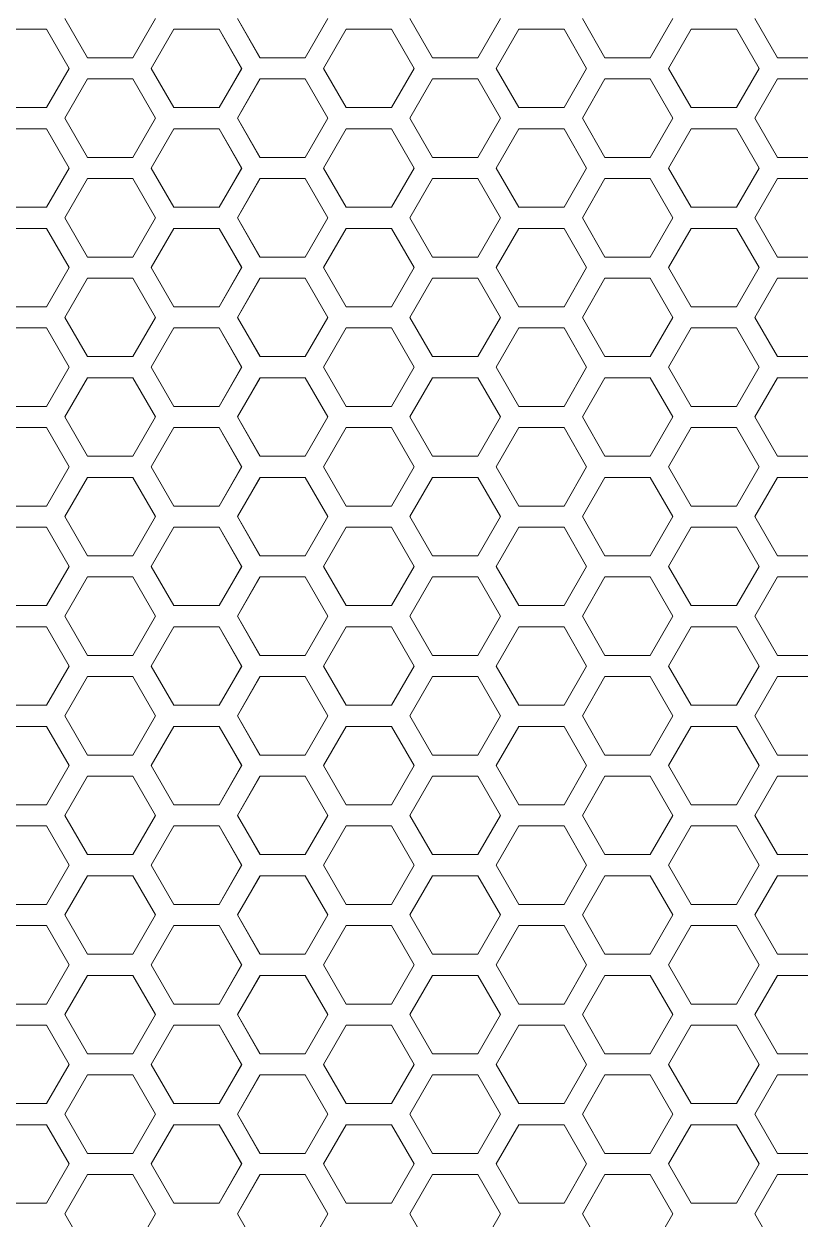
# Model space of a CAD drawing. Header units: millimetres. Extents: x 0 to 140, y -17 to 195.
# Drawn here: x 126.15 to 130.82, y 180.69 to 187.87 of the extents above; entities that cross this region are included whole.
import ezdxf

# ---------------------------------------------------------------- set-up
doc = ezdxf.new("R2010")
doc.units = ezdxf.units.MM
doc.layers.add('4203-42785_1_0', color=7, linetype='Continuous')

# ---------------------------------------------------------------- blocks, each defined once
blk = doc.blocks.new('a')
at = {"layer": '4203-42785_1_0', "color": 0, "linetype": 'ByBlock', "lineweight": 9}
for p, q in [((1510.0725, 491.3807), (1510.1793, 491.1958)), ((1510.3927, 491.1958), (1510.4994, 491.3807)), ((1510.8858, 491.3807), (1510.9926, 491.1958)), ((1511.206, 491.1958), (1511.3127, 491.3807)), ((1511.6991, 491.3807), (1511.8058, 491.1958)), ((1512.0192, 491.1958), (1512.1259, 491.3807)), ((1512.5124, 491.3807), (1512.6191, 491.1958)), ((1512.8325, 491.1958), (1512.9393, 491.3807)), ((1513.3256, 491.3807), (1513.4323, 491.1958)), ((1514.9521, 491.3807), (1515.0588, 491.1958)), ((1515.2723, 491.1958), (1515.379, 491.3807)), ((1515.7654, 491.3807), (1515.8721, 491.1958)), ((1516.0855, 491.1958), (1516.1923, 491.3807)), ((1509.9861, 491.3307), (1509.7726, 491.3307)), ((1510.0928, 491.1459), (1509.9861, 491.3307)), ((1510.5859, 491.3307), (1510.4792, 491.1459)), ((1510.7994, 491.3307), (1510.5859, 491.3307)), ((1510.9061, 491.1459), (1510.7994, 491.3307)), ((1511.3992, 491.3307), (1511.2925, 491.1459)), ((1511.6126, 491.3307), (1511.3992, 491.3307)), ((1511.7193, 491.1459), (1511.6126, 491.3307)), ((1512.2124, 491.3307), (1512.1057, 491.1459)), ((1512.4259, 491.3307), (1512.2124, 491.3307)), ((1512.5326, 491.1459), (1512.4259, 491.3307)), ((1513.0257, 491.3307), (1512.919, 491.1459)), ((1513.2391, 491.3307), (1513.0257, 491.3307)), ((1513.3458, 491.1459), (1513.2391, 491.3307)), ((1514.8656, 491.3307), (1514.6522, 491.3307)), ((1514.9724, 491.1459), (1514.8656, 491.3307)), ((1515.4655, 491.3307), (1515.3587, 491.1459)), ((1515.6789, 491.3307), (1515.4655, 491.3307)), ((1515.7856, 491.1459), (1515.6789, 491.3307)), ((1516.2788, 491.3307), (1516.1721, 491.1459)), ((1516.4922, 491.3307), (1516.2788, 491.3307)), ((1516.5989, 491.1459), (1516.4922, 491.3307)), ((1510.1793, 491.1958), (1510.3927, 491.1958)), ((1510.9926, 491.1958), (1511.206, 491.1958)), ((1511.8058, 491.1958), (1512.0192, 491.1958)), ((1512.6191, 491.1958), (1512.8325, 491.1958)), ((1513.4323, 491.1958), (1513.6457, 491.1958)), ((1515.0588, 491.1958), (1515.2723, 491.1958)), ((1515.8721, 491.1958), (1516.0855, 491.1958)), ((1509.9861, 490.961), (1510.0928, 491.1459)), ((1510.4792, 491.1459), (1510.5859, 490.961)), ((1510.7994, 490.961), (1510.9061, 491.1459)), ((1511.2925, 491.1459), (1511.3992, 490.961)), ((1511.6126, 490.961), (1511.7193, 491.1459)), ((1512.1057, 491.1459), (1512.2124, 490.961)), ((1512.4259, 490.961), (1512.5326, 491.1459)), ((1512.919, 491.1459), (1513.0257, 490.961)), ((1513.2391, 490.961), (1513.3458, 491.1459)), ((1514.8656, 490.961), (1514.9724, 491.1459)), ((1515.3587, 491.1459), (1515.4655, 490.961)), ((1515.6789, 490.961), (1515.7856, 491.1459)), ((1516.1721, 491.1459), (1516.2788, 490.961)), ((1516.4922, 490.961), (1516.5989, 491.1459)), ((1510.1793, 491.096), (1510.0725, 490.9111)), ((1510.3927, 491.096), (1510.1793, 491.096)), ((1510.4994, 490.9111), (1510.3927, 491.096)), ((1510.9926, 491.096), (1510.8858, 490.9111)), ((1511.206, 491.096), (1510.9926, 491.096)), ((1511.3127, 490.9111), (1511.206, 491.096)), ((1511.8058, 491.096), (1511.6991, 490.9111)), ((1512.0192, 491.096), (1511.8058, 491.096)), ((1512.1259, 490.9111), (1512.0192, 491.096)), ((1512.6191, 491.096), (1512.5124, 490.9111)), ((1512.8325, 491.096), (1512.6191, 491.096)), ((1512.9393, 490.9111), (1512.8325, 491.096)), ((1513.4323, 491.096), (1513.3256, 490.9111)), ((1513.6457, 491.096), (1513.4323, 491.096)), ((1515.0588, 491.096), (1514.9521, 490.9111)), ((1515.2723, 491.096), (1515.0588, 491.096)), ((1515.379, 490.9111), (1515.2723, 491.096)), ((1515.8721, 491.096), (1515.7654, 490.9111)), ((1516.0855, 491.096), (1515.8721, 491.096)), ((1516.1923, 490.9111), (1516.0855, 491.096)), ((1509.7726, 490.961), (1509.9861, 490.961)), ((1510.5859, 490.961), (1510.7994, 490.961)), ((1511.3992, 490.961), (1511.6126, 490.961)), ((1512.2124, 490.961), (1512.4259, 490.961)), ((1513.0257, 490.961), (1513.2391, 490.961)), ((1514.6522, 490.961), (1514.8656, 490.961)), ((1515.4655, 490.961), (1515.6789, 490.961)), ((1516.2788, 490.961), (1516.4922, 490.961)), ((1510.0725, 490.9111), (1510.1793, 490.7262)), ((1510.3927, 490.7262), (1510.4994, 490.9111)), ((1510.8858, 490.9111), (1510.9926, 490.7262)), ((1511.206, 490.7262), (1511.3127, 490.9111)), ((1511.6991, 490.9111), (1511.8058, 490.7262)), ((1512.0192, 490.7262), (1512.1259, 490.9111)), ((1512.5124, 490.9111), (1512.6191, 490.7262)), ((1512.8325, 490.7262), (1512.9393, 490.9111)), ((1513.3256, 490.9111), (1513.4323, 490.7262)), ((1514.9521, 490.9111), (1515.0588, 490.7262)), ((1515.2723, 490.7262), (1515.379, 490.9111)), ((1515.7654, 490.9111), (1515.8721, 490.7262)), ((1516.0855, 490.7262), (1516.1923, 490.9111)), ((1509.9861, 490.8612), (1509.7726, 490.8612)), ((1510.0928, 490.6763), (1509.9861, 490.8612)), ((1510.5859, 490.8612), (1510.4792, 490.6763)), ((1510.7994, 490.8612), (1510.5859, 490.8612)), ((1510.9061, 490.6763), (1510.7994, 490.8612)), ((1511.3992, 490.8612), (1511.2925, 490.6763)), ((1511.6126, 490.8612), (1511.3992, 490.8612)), ((1511.7193, 490.6763), (1511.6126, 490.8612)), ((1512.2124, 490.8612), (1512.1057, 490.6763)), ((1512.4259, 490.8612), (1512.2124, 490.8612)), ((1512.5326, 490.6763), (1512.4259, 490.8612)), ((1513.0257, 490.8612), (1512.919, 490.6763)), ((1513.2391, 490.8612), (1513.0257, 490.8612)), ((1513.3458, 490.6763), (1513.2391, 490.8612)), ((1514.8656, 490.8612), (1514.6522, 490.8612)), ((1514.9724, 490.6763), (1514.8656, 490.8612)), ((1515.4655, 490.8612), (1515.3587, 490.6763)), ((1515.6789, 490.8612), (1515.4655, 490.8612)), ((1515.7856, 490.6763), (1515.6789, 490.8612)), ((1516.2788, 490.8612), (1516.1721, 490.6763)), ((1516.4922, 490.8612), (1516.2788, 490.8612)), ((1516.5989, 490.6763), (1516.4922, 490.8612)), ((1510.1793, 490.7262), (1510.3927, 490.7262)), ((1510.9926, 490.7262), (1511.206, 490.7262)), ((1511.8058, 490.7262), (1512.0192, 490.7262)), ((1512.6191, 490.7262), (1512.8325, 490.7262)), ((1513.4323, 490.7262), (1513.6457, 490.7262)), ((1515.0588, 490.7262), (1515.2723, 490.7262)), ((1515.8721, 490.7262), (1516.0855, 490.7262)), ((1509.9861, 490.4915), (1510.0928, 490.6763)), ((1510.4792, 490.6763), (1510.5859, 490.4915)), ((1510.7994, 490.4915), (1510.9061, 490.6763)), ((1511.2925, 490.6763), (1511.3992, 490.4915)), ((1511.6126, 490.4915), (1511.7193, 490.6763)), ((1512.1057, 490.6763), (1512.2124, 490.4915)), ((1512.4259, 490.4915), (1512.5326, 490.6763)), ((1512.919, 490.6763), (1513.0257, 490.4915)), ((1513.2391, 490.4915), (1513.3458, 490.6763)), ((1514.8656, 490.4915), (1514.9724, 490.6763)), ((1515.3587, 490.6763), (1515.4655, 490.4915)), ((1515.6789, 490.4915), (1515.7856, 490.6763)), ((1516.1721, 490.6763), (1516.2788, 490.4915)), ((1516.4922, 490.4915), (1516.5989, 490.6763)), ((1510.1793, 490.6264), (1510.0725, 490.4416)), ((1510.3927, 490.6264), (1510.1793, 490.6264)), ((1510.4994, 490.4416), (1510.3927, 490.6264)), ((1510.9926, 490.6264), (1510.8858, 490.4416)), ((1511.206, 490.6264), (1510.9926, 490.6264)), ((1511.3127, 490.4416), (1511.206, 490.6264)), ((1511.8058, 490.6264), (1511.6991, 490.4416)), ((1512.0192, 490.6264), (1511.8058, 490.6264)), ((1512.1259, 490.4416), (1512.0192, 490.6264)), ((1512.6191, 490.6264), (1512.5124, 490.4416)), ((1512.8325, 490.6264), (1512.6191, 490.6264)), ((1512.9393, 490.4416), (1512.8325, 490.6264)), ((1513.4323, 490.6264), (1513.3256, 490.4416)), ((1513.6457, 490.6264), (1513.4323, 490.6264)), ((1515.0588, 490.6264), (1514.9521, 490.4416)), ((1515.2723, 490.6264), (1515.0588, 490.6264)), ((1515.379, 490.4416), (1515.2723, 490.6264)), ((1515.8721, 490.6264), (1515.7654, 490.4416)), ((1516.0855, 490.6264), (1515.8721, 490.6264)), ((1516.1923, 490.4416), (1516.0855, 490.6264)), ((1509.7726, 490.4915), (1509.9861, 490.4915)), ((1510.5859, 490.4915), (1510.7994, 490.4915)), ((1511.3992, 490.4915), (1511.6126, 490.4915)), ((1512.2124, 490.4915), (1512.4259, 490.4915)), ((1513.0257, 490.4915), (1513.2391, 490.4915)), ((1514.6522, 490.4915), (1514.8656, 490.4915)), ((1515.4655, 490.4915), (1515.6789, 490.4915)), ((1516.2788, 490.4915), (1516.4922, 490.4915)), ((1510.0725, 490.4416), (1510.1793, 490.2567)), ((1510.3927, 490.2567), (1510.4994, 490.4416)), ((1510.8858, 490.4416), (1510.9926, 490.2567)), ((1511.206, 490.2567), (1511.3127, 490.4416)), ((1511.6991, 490.4416), (1511.8058, 490.2567)), ((1512.0192, 490.2567), (1512.1259, 490.4416)), ((1512.5124, 490.4416), (1512.6191, 490.2567)), ((1512.8325, 490.2567), (1512.9393, 490.4416)), ((1513.3256, 490.4416), (1513.4323, 490.2567)), ((1514.9521, 490.4416), (1515.0588, 490.2567)), ((1515.2723, 490.2567), (1515.379, 490.4416)), ((1515.7654, 490.4416), (1515.8721, 490.2567)), ((1516.0855, 490.2567), (1516.1923, 490.4416)), ((1509.9861, 490.3917), (1509.7726, 490.3917)), ((1510.0928, 490.2068), (1509.9861, 490.3917)), ((1510.5859, 490.3917), (1510.4792, 490.2068)), ((1510.7994, 490.3917), (1510.5859, 490.3917)), ((1510.9061, 490.2068), (1510.7994, 490.3917)), ((1511.3992, 490.3917), (1511.2925, 490.2068)), ((1511.6126, 490.3917), (1511.3992, 490.3917)), ((1511.7193, 490.2068), (1511.6126, 490.3917)), ((1512.2124, 490.3917), (1512.1057, 490.2068)), ((1512.4259, 490.3917), (1512.2124, 490.3917)), ((1512.5326, 490.2068), (1512.4259, 490.3917)), ((1513.0257, 490.3917), (1512.919, 490.2068)), ((1513.2391, 490.3917), (1513.0257, 490.3917)), ((1513.3458, 490.2068), (1513.2391, 490.3917)), ((1514.8656, 490.3917), (1514.6522, 490.3917)), ((1514.9724, 490.2068), (1514.8656, 490.3917)), ((1515.4655, 490.3917), (1515.3587, 490.2068)), ((1515.6789, 490.3917), (1515.4655, 490.3917)), ((1515.7856, 490.2068), (1515.6789, 490.3917)), ((1516.2788, 490.3917), (1516.1721, 490.2068)), ((1516.4922, 490.3917), (1516.2788, 490.3917)), ((1516.5989, 490.2068), (1516.4922, 490.3917)), ((1509.9861, 490.0219), (1510.0928, 490.2068)), ((1510.1793, 490.2567), (1510.3927, 490.2567)), ((1510.4792, 490.2068), (1510.5859, 490.0219)), ((1510.7994, 490.0219), (1510.9061, 490.2068)), ((1510.9926, 490.2567), (1511.206, 490.2567)), ((1511.2925, 490.2068), (1511.3992, 490.0219)), ((1511.6126, 490.0219), (1511.7193, 490.2068)), ((1511.8058, 490.2567), (1512.0192, 490.2567)), ((1512.1057, 490.2068), (1512.2124, 490.0219)), ((1512.4259, 490.0219), (1512.5326, 490.2068)), ((1512.6191, 490.2567), (1512.8325, 490.2567)), ((1512.919, 490.2068), (1513.0257, 490.0219)), ((1513.2391, 490.0219), (1513.3458, 490.2068)), ((1513.4323, 490.2567), (1513.6457, 490.2567)), ((1514.8656, 490.0219), (1514.9724, 490.2068)), ((1515.0588, 490.2567), (1515.2723, 490.2567)), ((1515.3587, 490.2068), (1515.4655, 490.0219)), ((1515.6789, 490.0219), (1515.7856, 490.2068)), ((1515.8721, 490.2567), (1516.0855, 490.2567)), ((1516.1721, 490.2068), (1516.2788, 490.0219)), ((1516.4922, 490.0219), (1516.5989, 490.2068)), ((1510.1793, 490.1569), (1510.0725, 489.972)), ((1510.3927, 490.1569), (1510.1793, 490.1569)), ((1510.4994, 489.972), (1510.3927, 490.1569)), ((1510.9926, 490.1569), (1510.8858, 489.972)), ((1511.206, 490.1569), (1510.9926, 490.1569)), ((1511.3127, 489.972), (1511.206, 490.1569)), ((1511.8058, 490.1569), (1511.6991, 489.972)), ((1512.0192, 490.1569), (1511.8058, 490.1569)), ((1512.1259, 489.972), (1512.0192, 490.1569)), ((1512.6191, 490.1569), (1512.5124, 489.972)), ((1512.8325, 490.1569), (1512.6191, 490.1569)), ((1512.9393, 489.972), (1512.8325, 490.1569)), ((1513.4323, 490.1569), (1513.3256, 489.972)), ((1513.6457, 490.1569), (1513.4323, 490.1569)), ((1515.0588, 490.1569), (1514.9521, 489.972)), ((1515.2723, 490.1569), (1515.0588, 490.1569)), ((1515.379, 489.972), (1515.2723, 490.1569)), ((1515.8721, 490.1569), (1515.7654, 489.972)), ((1516.0855, 490.1569), (1515.8721, 490.1569)), ((1516.1923, 489.972), (1516.0855, 490.1569)), ((1509.7726, 490.0219), (1509.9861, 490.0219)), ((1510.5859, 490.0219), (1510.7994, 490.0219)), ((1511.3992, 490.0219), (1511.6126, 490.0219)), ((1512.2124, 490.0219), (1512.4259, 490.0219)), ((1513.0257, 490.0219), (1513.2391, 490.0219)), ((1514.6522, 490.0219), (1514.8656, 490.0219)), ((1515.4655, 490.0219), (1515.6789, 490.0219)), ((1516.2788, 490.0219), (1516.4922, 490.0219)), ((1510.0725, 489.972), (1510.1793, 489.7872)), ((1510.3927, 489.7872), (1510.4994, 489.972)), ((1510.8858, 489.972), (1510.9926, 489.7872)), ((1511.206, 489.7872), (1511.3127, 489.972)), ((1511.6991, 489.972), (1511.8058, 489.7872)), ((1512.0192, 489.7872), (1512.1259, 489.972)), ((1512.5124, 489.972), (1512.6191, 489.7872)), ((1512.8325, 489.7872), (1512.9393, 489.972)), ((1513.3256, 489.972), (1513.4323, 489.7872)), ((1514.9521, 489.972), (1515.0588, 489.7872)), ((1515.2723, 489.7872), (1515.379, 489.972)), ((1515.7654, 489.972), (1515.8721, 489.7872)), ((1516.0855, 489.7872), (1516.1923, 489.972)), ((1509.9861, 489.9221), (1509.7726, 489.9221)), ((1510.0928, 489.7373), (1509.9861, 489.9221)), ((1510.5859, 489.9221), (1510.4792, 489.7373)), ((1510.7994, 489.9221), (1510.5859, 489.9221)), ((1510.9061, 489.7373), (1510.7994, 489.9221)), ((1511.3992, 489.9221), (1511.2925, 489.7373)), ((1511.6126, 489.9221), (1511.3992, 489.9221)), ((1511.7193, 489.7373), (1511.6126, 489.9221)), ((1512.2124, 489.9221), (1512.1057, 489.7373)), ((1512.4259, 489.9221), (1512.2124, 489.9221)), ((1512.5326, 489.7373), (1512.4259, 489.9221)), ((1513.0257, 489.9221), (1512.919, 489.7373)), ((1513.2391, 489.9221), (1513.0257, 489.9221)), ((1513.3458, 489.7373), (1513.2391, 489.9221)), ((1514.8656, 489.9221), (1514.6522, 489.9221)), ((1514.9724, 489.7373), (1514.8656, 489.9221)), ((1515.4655, 489.9221), (1515.3587, 489.7373)), ((1515.6789, 489.9221), (1515.4655, 489.9221)), ((1515.7856, 489.7373), (1515.6789, 489.9221)), ((1516.2788, 489.9221), (1516.1721, 489.7373)), ((1516.4922, 489.9221), (1516.2788, 489.9221)), ((1516.5989, 489.7373), (1516.4922, 489.9221)), ((1510.1793, 489.7872), (1510.3927, 489.7872)), ((1510.9926, 489.7872), (1511.206, 489.7872)), ((1511.8058, 489.7872), (1512.0192, 489.7872)), ((1512.6191, 489.7872), (1512.8325, 489.7872)), ((1513.4323, 489.7872), (1513.6457, 489.7872)), ((1515.0588, 489.7872), (1515.2723, 489.7872)), ((1515.8721, 489.7872), (1516.0855, 489.7872)), ((1509.9861, 489.5524), (1510.0928, 489.7373)), ((1510.4792, 489.7373), (1510.5859, 489.5524)), ((1510.7994, 489.5524), (1510.9061, 489.7373)), ((1511.2925, 489.7373), (1511.3992, 489.5524)), ((1511.6126, 489.5524), (1511.7193, 489.7373)), ((1512.1057, 489.7373), (1512.2124, 489.5524)), ((1512.4259, 489.5524), (1512.5326, 489.7373)), ((1512.919, 489.7373), (1513.0257, 489.5524)), ((1513.2391, 489.5524), (1513.3458, 489.7373)), ((1514.8656, 489.5524), (1514.9724, 489.7373)), ((1515.3587, 489.7373), (1515.4655, 489.5524)), ((1515.6789, 489.5524), (1515.7856, 489.7373)), ((1516.1721, 489.7373), (1516.2788, 489.5524)), ((1516.4922, 489.5524), (1516.5989, 489.7373)), ((1510.1793, 489.6873), (1510.0725, 489.5025)), ((1510.3927, 489.6873), (1510.1793, 489.6873)), ((1510.4994, 489.5025), (1510.3927, 489.6873)), ((1510.9926, 489.6873), (1510.8858, 489.5025)), ((1511.206, 489.6873), (1510.9926, 489.6873)), ((1511.3127, 489.5025), (1511.206, 489.6873)), ((1511.8058, 489.6873), (1511.6991, 489.5025)), ((1512.0192, 489.6873), (1511.8058, 489.6873)), ((1512.1259, 489.5025), (1512.0192, 489.6873)), ((1512.6191, 489.6873), (1512.5124, 489.5025)), ((1512.8325, 489.6873), (1512.6191, 489.6873)), ((1512.9393, 489.5025), (1512.8325, 489.6873)), ((1513.4323, 489.6873), (1513.3256, 489.5025)), ((1513.6457, 489.6873), (1513.4323, 489.6873)), ((1515.0588, 489.6873), (1514.9521, 489.5025)), ((1515.2723, 489.6873), (1515.0588, 489.6873)), ((1515.379, 489.5025), (1515.2723, 489.6873)), ((1515.8721, 489.6873), (1515.7654, 489.5025)), ((1516.0855, 489.6873), (1515.8721, 489.6873)), ((1516.1923, 489.5025), (1516.0855, 489.6873)), ((1509.7726, 489.5524), (1509.9861, 489.5524)), ((1510.5859, 489.5524), (1510.7994, 489.5524)), ((1511.3992, 489.5524), (1511.6126, 489.5524)), ((1512.2124, 489.5524), (1512.4259, 489.5524)), ((1513.0257, 489.5524), (1513.2391, 489.5524)), ((1514.6522, 489.5524), (1514.8656, 489.5524)), ((1515.4655, 489.5524), (1515.6789, 489.5524)), ((1516.2788, 489.5524), (1516.4922, 489.5524)), ((1510.0725, 489.5025), (1510.1793, 489.3176)), ((1510.3927, 489.3176), (1510.4994, 489.5025)), ((1510.8858, 489.5025), (1510.9926, 489.3176)), ((1511.206, 489.3176), (1511.3127, 489.5025)), ((1511.6991, 489.5025), (1511.8058, 489.3176)), ((1512.0192, 489.3176), (1512.1259, 489.5025)), ((1512.5124, 489.5025), (1512.6191, 489.3176)), ((1512.8325, 489.3176), (1512.9393, 489.5025)), ((1513.3256, 489.5025), (1513.4323, 489.3176)), ((1514.9521, 489.5025), (1515.0588, 489.3176)), ((1515.2723, 489.3176), (1515.379, 489.5025)), ((1515.7654, 489.5025), (1515.8721, 489.3176)), ((1516.0855, 489.3176), (1516.1923, 489.5025)), ((1509.9861, 489.4526), (1509.7726, 489.4526)), ((1510.0928, 489.2677), (1509.9861, 489.4526)), ((1510.5859, 489.4526), (1510.4792, 489.2677)), ((1510.7994, 489.4526), (1510.5859, 489.4526)), ((1510.9061, 489.2677), (1510.7994, 489.4526)), ((1511.3992, 489.4526), (1511.2925, 489.2677)), ((1511.6126, 489.4526), (1511.3992, 489.4526)), ((1511.7193, 489.2677), (1511.6126, 489.4526)), ((1512.2124, 489.4526), (1512.1057, 489.2677)), ((1512.4259, 489.4526), (1512.2124, 489.4526)), ((1512.5326, 489.2677), (1512.4259, 489.4526)), ((1513.0257, 489.4526), (1512.919, 489.2677)), ((1513.2391, 489.4526), (1513.0257, 489.4526)), ((1513.3458, 489.2677), (1513.2391, 489.4526)), ((1514.8656, 489.4526), (1514.6522, 489.4526)), ((1514.9724, 489.2677), (1514.8656, 489.4526)), ((1515.4655, 489.4526), (1515.3587, 489.2677)), ((1515.6789, 489.4526), (1515.4655, 489.4526)), ((1515.7856, 489.2677), (1515.6789, 489.4526)), ((1516.2788, 489.4526), (1516.1721, 489.2677)), ((1516.4922, 489.4526), (1516.2788, 489.4526)), ((1516.5989, 489.2677), (1516.4922, 489.4526)), ((1510.1793, 489.3176), (1510.3927, 489.3176)), ((1510.9926, 489.3176), (1511.206, 489.3176)), ((1511.8058, 489.3176), (1512.0192, 489.3176)), ((1512.6191, 489.3176), (1512.8325, 489.3176)), ((1513.4323, 489.3176), (1513.6457, 489.3176)), ((1515.0588, 489.3176), (1515.2723, 489.3176)), ((1515.8721, 489.3176), (1516.0855, 489.3176)), ((1509.9861, 489.0828), (1510.0928, 489.2677)), ((1510.4792, 489.2677), (1510.5859, 489.0828)), ((1510.7994, 489.0828), (1510.9061, 489.2677)), ((1511.2925, 489.2677), (1511.3992, 489.0828)), ((1511.6126, 489.0828), (1511.7193, 489.2677)), ((1512.1057, 489.2677), (1512.2124, 489.0828)), ((1512.4259, 489.0828), (1512.5326, 489.2677)), ((1512.919, 489.2677), (1513.0257, 489.0828)), ((1513.2391, 489.0828), (1513.3458, 489.2677)), ((1514.8656, 489.0828), (1514.9724, 489.2677)), ((1515.3587, 489.2677), (1515.4655, 489.0828)), ((1515.6789, 489.0828), (1515.7856, 489.2677)), ((1516.1721, 489.2677), (1516.2788, 489.0828)), ((1516.4922, 489.0828), (1516.5989, 489.2677)), ((1510.1793, 489.2178), (1510.0725, 489.0329)), ((1510.3927, 489.2178), (1510.1793, 489.2178)), ((1510.4994, 489.0329), (1510.3927, 489.2178)), ((1510.9926, 489.2178), (1510.8858, 489.0329)), ((1511.206, 489.2178), (1510.9926, 489.2178)), ((1511.3127, 489.0329), (1511.206, 489.2178)), ((1511.8058, 489.2178), (1511.6991, 489.0329)), ((1512.0192, 489.2178), (1511.8058, 489.2178)), ((1512.1259, 489.0329), (1512.0192, 489.2178)), ((1512.6191, 489.2178), (1512.5124, 489.0329)), ((1512.8325, 489.2178), (1512.6191, 489.2178)), ((1512.9393, 489.0329), (1512.8325, 489.2178)), ((1513.4323, 489.2178), (1513.3256, 489.0329)), ((1513.6457, 489.2178), (1513.4323, 489.2178)), ((1515.0588, 489.2178), (1514.9521, 489.0329)), ((1515.2723, 489.2178), (1515.0588, 489.2178)), ((1515.379, 489.0329), (1515.2723, 489.2178)), ((1515.8721, 489.2178), (1515.7654, 489.0329)), ((1516.0855, 489.2178), (1515.8721, 489.2178)), ((1516.1923, 489.0329), (1516.0855, 489.2178)), ((1509.7726, 489.0828), (1509.9861, 489.0828)), ((1510.5859, 489.0828), (1510.7994, 489.0828)), ((1511.3992, 489.0828), (1511.6126, 489.0828)), ((1512.2124, 489.0828), (1512.4259, 489.0828)), ((1513.0257, 489.0828), (1513.2391, 489.0828)), ((1514.6522, 489.0828), (1514.8656, 489.0828)), ((1515.4655, 489.0828), (1515.6789, 489.0828)), ((1516.2788, 489.0828), (1516.4922, 489.0828)), ((1510.0725, 489.0329), (1510.1793, 488.8481)), ((1510.3927, 488.8481), (1510.4994, 489.0329)), ((1510.8858, 489.0329), (1510.9926, 488.8481)), ((1511.206, 488.8481), (1511.3127, 489.0329)), ((1511.6991, 489.0329), (1511.8058, 488.8481)), ((1512.0192, 488.8481), (1512.1259, 489.0329)), ((1512.5124, 489.0329), (1512.6191, 488.8481)), ((1512.8325, 488.8481), (1512.9393, 489.0329)), ((1513.3256, 489.0329), (1513.4323, 488.8481)), ((1514.9521, 489.0329), (1515.0588, 488.8481)), ((1515.2723, 488.8481), (1515.379, 489.0329)), ((1515.7654, 489.0329), (1515.8721, 488.8481)), ((1516.0855, 488.8481), (1516.1923, 489.0329)), ((1509.9861, 488.983), (1509.7726, 488.983)), ((1510.0928, 488.7982), (1509.9861, 488.983)), ((1510.5859, 488.983), (1510.4792, 488.7982)), ((1510.7994, 488.983), (1510.5859, 488.983)), ((1510.9061, 488.7982), (1510.7994, 488.983)), ((1511.3992, 488.983), (1511.2925, 488.7982)), ((1511.6126, 488.983), (1511.3992, 488.983)), ((1511.7193, 488.7982), (1511.6126, 488.983)), ((1512.2124, 488.983), (1512.1057, 488.7982)), ((1512.4259, 488.983), (1512.2124, 488.983)), ((1512.5326, 488.7982), (1512.4259, 488.983)), ((1513.0257, 488.983), (1512.919, 488.7982)), ((1513.2391, 488.983), (1513.0257, 488.983)), ((1513.3458, 488.7982), (1513.2391, 488.983)), ((1514.8656, 488.983), (1514.6522, 488.983)), ((1514.9724, 488.7982), (1514.8656, 488.983)), ((1515.4655, 488.983), (1515.3587, 488.7982)), ((1515.6789, 488.983), (1515.4655, 488.983)), ((1515.7856, 488.7982), (1515.6789, 488.983)), ((1516.2788, 488.983), (1516.1721, 488.7982)), ((1516.4922, 488.983), (1516.2788, 488.983)), ((1516.5989, 488.7982), (1516.4922, 488.983)), ((1509.9861, 488.6133), (1510.0928, 488.7982)), ((1510.1793, 488.8481), (1510.3927, 488.8481)), ((1510.4792, 488.7982), (1510.5859, 488.6133)), ((1510.7994, 488.6133), (1510.9061, 488.7982)), ((1510.9926, 488.8481), (1511.206, 488.8481)), ((1511.2925, 488.7982), (1511.3992, 488.6133)), ((1511.6126, 488.6133), (1511.7193, 488.7982)), ((1511.8058, 488.8481), (1512.0192, 488.8481)), ((1512.1057, 488.7982), (1512.2124, 488.6133)), ((1512.4259, 488.6133), (1512.5326, 488.7982)), ((1512.6191, 488.8481), (1512.8325, 488.8481)), ((1512.919, 488.7982), (1513.0257, 488.6133)), ((1513.2391, 488.6133), (1513.3458, 488.7982)), ((1513.4323, 488.8481), (1513.6457, 488.8481)), ((1514.8656, 488.6133), (1514.9724, 488.7982)), ((1515.0588, 488.8481), (1515.2723, 488.8481)), ((1515.3587, 488.7982), (1515.4655, 488.6133)), ((1515.6789, 488.6133), (1515.7856, 488.7982)), ((1515.8721, 488.8481), (1516.0855, 488.8481)), ((1516.1721, 488.7982), (1516.2788, 488.6133)), ((1516.4922, 488.6133), (1516.5989, 488.7982)), ((1510.1793, 488.7483), (1510.0725, 488.5634)), ((1510.3927, 488.7483), (1510.1793, 488.7483)), ((1510.4994, 488.5634), (1510.3927, 488.7483)), ((1510.9926, 488.7483), (1510.8858, 488.5634)), ((1511.206, 488.7483), (1510.9926, 488.7483)), ((1511.3127, 488.5634), (1511.206, 488.7483)), ((1511.8058, 488.7483), (1511.6991, 488.5634)), ((1512.0192, 488.7483), (1511.8058, 488.7483)), ((1512.1259, 488.5634), (1512.0192, 488.7483)), ((1512.6191, 488.7483), (1512.5124, 488.5634)), ((1512.8325, 488.7483), (1512.6191, 488.7483)), ((1512.9393, 488.5634), (1512.8325, 488.7483)), ((1513.4323, 488.7483), (1513.3256, 488.5634)), ((1513.6457, 488.7483), (1513.4323, 488.7483)), ((1515.0588, 488.7483), (1514.9521, 488.5634)), ((1515.2723, 488.7483), (1515.0588, 488.7483)), ((1515.379, 488.5634), (1515.2723, 488.7483)), ((1515.8721, 488.7483), (1515.7654, 488.5634)), ((1516.0855, 488.7483), (1515.8721, 488.7483)), ((1516.1923, 488.5634), (1516.0855, 488.7483)), ((1509.7726, 488.6133), (1509.9861, 488.6133)), ((1510.5859, 488.6133), (1510.7994, 488.6133)), ((1511.3992, 488.6133), (1511.6126, 488.6133)), ((1512.2124, 488.6133), (1512.4259, 488.6133)), ((1513.0257, 488.6133), (1513.2391, 488.6133)), ((1514.6522, 488.6133), (1514.8656, 488.6133)), ((1515.4655, 488.6133), (1515.6789, 488.6133)), ((1516.2788, 488.6133), (1516.4922, 488.6133)), ((1510.0725, 488.5634), (1510.1793, 488.3785)), ((1510.3927, 488.3785), (1510.4994, 488.5634)), ((1510.8858, 488.5634), (1510.9926, 488.3785)), ((1511.206, 488.3785), (1511.3127, 488.5634)), ((1511.6991, 488.5634), (1511.8058, 488.3785)), ((1512.0192, 488.3785), (1512.1259, 488.5634)), ((1512.5124, 488.5634), (1512.6191, 488.3785)), ((1512.8325, 488.3785), (1512.9393, 488.5634)), ((1513.3256, 488.5634), (1513.4323, 488.3785)), ((1514.9521, 488.5634), (1515.0588, 488.3785)), ((1515.2723, 488.3785), (1515.379, 488.5634)), ((1515.7654, 488.5634), (1515.8721, 488.3785)), ((1516.0855, 488.3785), (1516.1923, 488.5634)), ((1509.9861, 488.5135), (1509.7726, 488.5135)), ((1510.0928, 488.3286), (1509.9861, 488.5135)), ((1510.5859, 488.5135), (1510.4792, 488.3286)), ((1510.7994, 488.5135), (1510.5859, 488.5135)), ((1510.9061, 488.3286), (1510.7994, 488.5135)), ((1511.3992, 488.5135), (1511.2925, 488.3286)), ((1511.6126, 488.5135), (1511.3992, 488.5135)), ((1511.7193, 488.3286), (1511.6126, 488.5135)), ((1512.2124, 488.5135), (1512.1057, 488.3286)), ((1512.4259, 488.5135), (1512.2124, 488.5135)), ((1512.5326, 488.3286), (1512.4259, 488.5135)), ((1513.0257, 488.5135), (1512.919, 488.3286)), ((1513.2391, 488.5135), (1513.0257, 488.5135)), ((1513.3458, 488.3286), (1513.2391, 488.5135)), ((1514.8656, 488.5135), (1514.6522, 488.5135)), ((1514.9724, 488.3286), (1514.8656, 488.5135)), ((1515.4655, 488.5135), (1515.3587, 488.3286)), ((1515.6789, 488.5135), (1515.4655, 488.5135)), ((1515.7856, 488.3286), (1515.6789, 488.5135)), ((1516.2788, 488.5135), (1516.1721, 488.3286)), ((1516.4922, 488.5135), (1516.2788, 488.5135)), ((1516.5989, 488.3286), (1516.4922, 488.5135)), ((1510.1793, 488.3785), (1510.3927, 488.3785)), ((1510.9926, 488.3785), (1511.206, 488.3785)), ((1511.8058, 488.3785), (1512.0192, 488.3785)), ((1512.6191, 488.3785), (1512.8325, 488.3785)), ((1513.4323, 488.3785), (1513.6457, 488.3785)), ((1515.0588, 488.3785), (1515.2723, 488.3785)), ((1515.8721, 488.3785), (1516.0855, 488.3785)), ((1509.9861, 488.1438), (1510.0928, 488.3286)), ((1510.4792, 488.3286), (1510.5859, 488.1438)), ((1510.7994, 488.1438), (1510.9061, 488.3286)), ((1511.2925, 488.3286), (1511.3992, 488.1438)), ((1511.6126, 488.1438), (1511.7193, 488.3286)), ((1512.1057, 488.3286), (1512.2124, 488.1438)), ((1512.4259, 488.1438), (1512.5326, 488.3286)), ((1512.919, 488.3286), (1513.0257, 488.1438)), ((1513.2391, 488.1438), (1513.3458, 488.3286)), ((1514.8656, 488.1438), (1514.9724, 488.3286)), ((1515.3587, 488.3286), (1515.4655, 488.1438)), ((1515.6789, 488.1438), (1515.7856, 488.3286)), ((1516.1721, 488.3286), (1516.2788, 488.1438)), ((1516.4922, 488.1438), (1516.5989, 488.3286)), ((1510.1793, 488.2787), (1510.0725, 488.0938)), ((1510.3927, 488.2787), (1510.1793, 488.2787)), ((1510.4994, 488.0938), (1510.3927, 488.2787)), ((1510.9926, 488.2787), (1510.8858, 488.0938)), ((1511.206, 488.2787), (1510.9926, 488.2787)), ((1511.3127, 488.0938), (1511.206, 488.2787)), ((1511.8058, 488.2787), (1511.6991, 488.0938)), ((1512.0192, 488.2787), (1511.8058, 488.2787)), ((1512.1259, 488.0938), (1512.0192, 488.2787)), ((1512.6191, 488.2787), (1512.5124, 488.0938)), ((1512.8325, 488.2787), (1512.6191, 488.2787)), ((1512.9393, 488.0938), (1512.8325, 488.2787)), ((1513.4323, 488.2787), (1513.3256, 488.0938)), ((1513.6457, 488.2787), (1513.4323, 488.2787)), ((1515.0588, 488.2787), (1514.9521, 488.0938)), ((1515.2723, 488.2787), (1515.0588, 488.2787)), ((1515.379, 488.0938), (1515.2723, 488.2787)), ((1515.8721, 488.2787), (1515.7654, 488.0938)), ((1516.0855, 488.2787), (1515.8721, 488.2787)), ((1516.1923, 488.0938), (1516.0855, 488.2787)), ((1509.7726, 488.1438), (1509.9861, 488.1438)), ((1510.5859, 488.1438), (1510.7994, 488.1438)), ((1511.3992, 488.1438), (1511.6126, 488.1438)), ((1512.2124, 488.1438), (1512.4259, 488.1438)), ((1513.0257, 488.1438), (1513.2391, 488.1438)), ((1514.6522, 488.1438), (1514.8656, 488.1438)), ((1515.4655, 488.1438), (1515.6789, 488.1438)), ((1516.2788, 488.1438), (1516.4922, 488.1438)), ((1510.0725, 488.0938), (1510.1793, 487.909)), ((1510.3927, 487.909), (1510.4994, 488.0938)), ((1510.8858, 488.0938), (1510.9926, 487.909)), ((1511.206, 487.909), (1511.3127, 488.0938)), ((1511.6991, 488.0938), (1511.8058, 487.909)), ((1512.0192, 487.909), (1512.1259, 488.0938)), ((1512.5124, 488.0938), (1512.6191, 487.909)), ((1512.8325, 487.909), (1512.9393, 488.0938)), ((1513.3256, 488.0938), (1513.4323, 487.909)), ((1514.9521, 488.0938), (1515.0588, 487.909)), ((1515.2723, 487.909), (1515.379, 488.0938)), ((1515.7654, 488.0938), (1515.8721, 487.909)), ((1516.0855, 487.909), (1516.1923, 488.0938)), ((1509.9861, 488.0439), (1509.7726, 488.0439)), ((1510.0928, 487.8591), (1509.9861, 488.0439)), ((1510.5859, 488.0439), (1510.4792, 487.8591)), ((1510.7994, 488.0439), (1510.5859, 488.0439)), ((1510.9061, 487.8591), (1510.7994, 488.0439)), ((1511.3992, 488.0439), (1511.2925, 487.8591)), ((1511.6126, 488.0439), (1511.3992, 488.0439)), ((1511.7193, 487.8591), (1511.6126, 488.0439)), ((1512.2124, 488.0439), (1512.1057, 487.8591)), ((1512.4259, 488.0439), (1512.2124, 488.0439)), ((1512.5326, 487.8591), (1512.4259, 488.0439)), ((1513.0257, 488.0439), (1512.919, 487.8591)), ((1513.2391, 488.0439), (1513.0257, 488.0439)), ((1513.3458, 487.8591), (1513.2391, 488.0439)), ((1514.8656, 488.0439), (1514.6522, 488.0439)), ((1514.9724, 487.8591), (1514.8656, 488.0439)), ((1515.4655, 488.0439), (1515.3587, 487.8591)), ((1515.6789, 488.0439), (1515.4655, 488.0439)), ((1515.7856, 487.8591), (1515.6789, 488.0439)), ((1516.2788, 488.0439), (1516.1721, 487.8591)), ((1516.4922, 488.0439), (1516.2788, 488.0439)), ((1516.5989, 487.8591), (1516.4922, 488.0439)), ((1510.1793, 487.909), (1510.3927, 487.909)), ((1510.9926, 487.909), (1511.206, 487.909)), ((1511.8058, 487.909), (1512.0192, 487.909)), ((1512.6191, 487.909), (1512.8325, 487.909)), ((1513.4323, 487.909), (1513.6457, 487.909)), ((1515.0588, 487.909), (1515.2723, 487.909)), ((1515.8721, 487.909), (1516.0855, 487.909)), ((1509.9861, 487.6742), (1510.0928, 487.8591)), ((1510.4792, 487.8591), (1510.5859, 487.6742)), ((1510.7994, 487.6742), (1510.9061, 487.8591)), ((1511.2925, 487.8591), (1511.3992, 487.6742)), ((1511.6126, 487.6742), (1511.7193, 487.8591)), ((1512.1057, 487.8591), (1512.2124, 487.6742)), ((1512.4259, 487.6742), (1512.5326, 487.8591)), ((1512.919, 487.8591), (1513.0257, 487.6742)), ((1513.2391, 487.6742), (1513.3458, 487.8591)), ((1514.8656, 487.6742), (1514.9724, 487.8591)), ((1515.3587, 487.8591), (1515.4655, 487.6742)), ((1515.6789, 487.6742), (1515.7856, 487.8591)), ((1516.1721, 487.8591), (1516.2788, 487.6742)), ((1516.4922, 487.6742), (1516.5989, 487.8591)), ((1510.1793, 487.8092), (1510.0725, 487.6243)), ((1510.3927, 487.8092), (1510.1793, 487.8092)), ((1510.4994, 487.6243), (1510.3927, 487.8092)), ((1510.9926, 487.8092), (1510.8858, 487.6243)), ((1511.206, 487.8092), (1510.9926, 487.8092)), ((1511.3127, 487.6243), (1511.206, 487.8092)), ((1511.8058, 487.8092), (1511.6991, 487.6243)), ((1512.0192, 487.8092), (1511.8058, 487.8092)), ((1512.1259, 487.6243), (1512.0192, 487.8092)), ((1512.6191, 487.8092), (1512.5124, 487.6243)), ((1512.8325, 487.8092), (1512.6191, 487.8092)), ((1512.9393, 487.6243), (1512.8325, 487.8092)), ((1513.4323, 487.8092), (1513.3256, 487.6243)), ((1513.6457, 487.8092), (1513.4323, 487.8092)), ((1515.0588, 487.8092), (1514.9521, 487.6243)), ((1515.2723, 487.8092), (1515.0588, 487.8092)), ((1515.379, 487.6243), (1515.2723, 487.8092)), ((1515.8721, 487.8092), (1515.7654, 487.6243)), ((1516.0855, 487.8092), (1515.8721, 487.8092)), ((1516.1923, 487.6243), (1516.0855, 487.8092)), ((1509.7726, 487.6742), (1509.9861, 487.6742)), ((1510.5859, 487.6742), (1510.7994, 487.6742)), ((1511.3992, 487.6742), (1511.6126, 487.6742)), ((1512.2124, 487.6742), (1512.4259, 487.6742)), ((1513.0257, 487.6742), (1513.2391, 487.6742)), ((1514.6522, 487.6742), (1514.8656, 487.6742)), ((1515.4655, 487.6742), (1515.6789, 487.6742)), ((1516.2788, 487.6742), (1516.4922, 487.6742)), ((1510.0725, 487.6243), (1510.1793, 487.4394)), ((1510.3927, 487.4394), (1510.4994, 487.6243)), ((1510.8858, 487.6243), (1510.9926, 487.4394)), ((1511.206, 487.4394), (1511.3127, 487.6243)), ((1511.6991, 487.6243), (1511.8058, 487.4394)), ((1512.0192, 487.4394), (1512.1259, 487.6243)), ((1512.5124, 487.6243), (1512.6191, 487.4394)), ((1512.8325, 487.4394), (1512.9393, 487.6243)), ((1513.3256, 487.6243), (1513.4323, 487.4394)), ((1514.9521, 487.6243), (1515.0588, 487.4394)), ((1515.2723, 487.4394), (1515.379, 487.6243)), ((1515.7654, 487.6243), (1515.8721, 487.4394)), ((1516.0855, 487.4394), (1516.1923, 487.6243)), ((1509.9861, 487.5744), (1509.7726, 487.5744)), ((1510.0928, 487.3895), (1509.9861, 487.5744)), ((1510.5859, 487.5744), (1510.4792, 487.3895)), ((1510.7994, 487.5744), (1510.5859, 487.5744)), ((1510.9061, 487.3895), (1510.7994, 487.5744)), ((1511.3992, 487.5744), (1511.2925, 487.3895)), ((1511.6126, 487.5744), (1511.3992, 487.5744)), ((1511.7193, 487.3895), (1511.6126, 487.5744)), ((1512.2124, 487.5744), (1512.1057, 487.3895)), ((1512.4259, 487.5744), (1512.2124, 487.5744)), ((1512.5326, 487.3895), (1512.4259, 487.5744)), ((1513.0257, 487.5744), (1512.919, 487.3895)), ((1513.2391, 487.5744), (1513.0257, 487.5744)), ((1513.3458, 487.3895), (1513.2391, 487.5744)), ((1514.8656, 487.5744), (1514.6522, 487.5744)), ((1514.9724, 487.3895), (1514.8656, 487.5744)), ((1515.4655, 487.5744), (1515.3587, 487.3895)), ((1515.6789, 487.5744), (1515.4655, 487.5744)), ((1515.7856, 487.3895), (1515.6789, 487.5744)), ((1516.2788, 487.5744), (1516.1721, 487.3895)), ((1516.4922, 487.5744), (1516.2788, 487.5744)), ((1516.5989, 487.3895), (1516.4922, 487.5744)), ((1509.9861, 487.2047), (1510.0928, 487.3895)), ((1510.1793, 487.4394), (1510.3927, 487.4394)), ((1510.4792, 487.3895), (1510.5859, 487.2047)), ((1510.7994, 487.2047), (1510.9061, 487.3895)), ((1510.9926, 487.4394), (1511.206, 487.4394)), ((1511.2925, 487.3895), (1511.3992, 487.2047)), ((1511.6126, 487.2047), (1511.7193, 487.3895)), ((1511.8058, 487.4394), (1512.0192, 487.4394)), ((1512.1057, 487.3895), (1512.2124, 487.2047)), ((1512.4259, 487.2047), (1512.5326, 487.3895)), ((1512.6191, 487.4394), (1512.8325, 487.4394)), ((1512.919, 487.3895), (1513.0257, 487.2047)), ((1513.2391, 487.2047), (1513.3458, 487.3895)), ((1513.4323, 487.4394), (1513.6457, 487.4394)), ((1514.8656, 487.2047), (1514.9724, 487.3895)), ((1515.0588, 487.4394), (1515.2723, 487.4394)), ((1515.3587, 487.3895), (1515.4655, 487.2047)), ((1515.6789, 487.2047), (1515.7856, 487.3895)), ((1515.8721, 487.4394), (1516.0855, 487.4394)), ((1516.1721, 487.3895), (1516.2788, 487.2047)), ((1516.4922, 487.2047), (1516.5989, 487.3895)), ((1510.1793, 487.3396), (1510.0725, 487.1548)), ((1510.3927, 487.3396), (1510.1793, 487.3396)), ((1510.4994, 487.1548), (1510.3927, 487.3396)), ((1510.9926, 487.3396), (1510.8858, 487.1548)), ((1511.206, 487.3396), (1510.9926, 487.3396)), ((1511.3127, 487.1548), (1511.206, 487.3396)), ((1511.8058, 487.3396), (1511.6991, 487.1548)), ((1512.0192, 487.3396), (1511.8058, 487.3396)), ((1512.1259, 487.1548), (1512.0192, 487.3396)), ((1512.6191, 487.3396), (1512.5124, 487.1548)), ((1512.8325, 487.3396), (1512.6191, 487.3396)), ((1512.9393, 487.1548), (1512.8325, 487.3396)), ((1513.4323, 487.3396), (1513.3256, 487.1548)), ((1513.6457, 487.3396), (1513.4323, 487.3396)), ((1515.0588, 487.3396), (1514.9521, 487.1548)), ((1515.2723, 487.3396), (1515.0588, 487.3396)), ((1515.379, 487.1548), (1515.2723, 487.3396)), ((1515.8721, 487.3396), (1515.7654, 487.1548)), ((1516.0855, 487.3396), (1515.8721, 487.3396)), ((1516.1923, 487.1548), (1516.0855, 487.3396)), ((1509.7726, 487.2047), (1509.9861, 487.2047)), ((1510.5859, 487.2047), (1510.7994, 487.2047)), ((1511.3992, 487.2047), (1511.6126, 487.2047)), ((1512.2124, 487.2047), (1512.4259, 487.2047)), ((1513.0257, 487.2047), (1513.2391, 487.2047)), ((1514.6522, 487.2047), (1514.8656, 487.2047)), ((1515.4655, 487.2047), (1515.6789, 487.2047)), ((1516.2788, 487.2047), (1516.4922, 487.2047)), ((1510.0725, 487.1548), (1510.1793, 486.9699)), ((1510.3927, 486.9699), (1510.4994, 487.1548)), ((1510.8858, 487.1548), (1510.9926, 486.9699)), ((1511.206, 486.9699), (1511.3127, 487.1548)), ((1511.6991, 487.1548), (1511.8058, 486.9699)), ((1512.0192, 486.9699), (1512.1259, 487.1548)), ((1512.5124, 487.1548), (1512.6191, 486.9699)), ((1512.8325, 486.9699), (1512.9393, 487.1548)), ((1513.3256, 487.1548), (1513.4323, 486.9699)), ((1514.9521, 487.1548), (1515.0588, 486.9699)), ((1515.2723, 486.9699), (1515.379, 487.1548)), ((1515.7654, 487.1548), (1515.8721, 486.9699)), ((1516.0855, 486.9699), (1516.1923, 487.1548)), ((1509.9861, 487.1049), (1509.7726, 487.1049)), ((1510.0928, 486.92), (1509.9861, 487.1049)), ((1510.5859, 487.1049), (1510.4792, 486.92)), ((1510.7994, 487.1049), (1510.5859, 487.1049)), ((1510.9061, 486.92), (1510.7994, 487.1049)), ((1511.3992, 487.1049), (1511.2925, 486.92)), ((1511.6126, 487.1049), (1511.3992, 487.1049)), ((1511.7193, 486.92), (1511.6126, 487.1049)), ((1512.2124, 487.1049), (1512.1057, 486.92)), ((1512.4259, 487.1049), (1512.2124, 487.1049)), ((1512.5326, 486.92), (1512.4259, 487.1049)), ((1513.0257, 487.1049), (1512.919, 486.92)), ((1513.2391, 487.1049), (1513.0257, 487.1049)), ((1513.3458, 486.92), (1513.2391, 487.1049)), ((1514.8656, 487.1049), (1514.6522, 487.1049)), ((1514.9724, 486.92), (1514.8656, 487.1049)), ((1515.4655, 487.1049), (1515.3587, 486.92)), ((1515.6789, 487.1049), (1515.4655, 487.1049)), ((1515.7856, 486.92), (1515.6789, 487.1049)), ((1516.2788, 487.1049), (1516.1721, 486.92)), ((1516.4922, 487.1049), (1516.2788, 487.1049)), ((1516.5989, 486.92), (1516.4922, 487.1049)), ((1510.1793, 486.9699), (1510.3927, 486.9699)), ((1510.9926, 486.9699), (1511.206, 486.9699)), ((1511.8058, 486.9699), (1512.0192, 486.9699)), ((1512.6191, 486.9699), (1512.8325, 486.9699)), ((1513.4323, 486.9699), (1513.6457, 486.9699)), ((1515.0588, 486.9699), (1515.2723, 486.9699)), ((1515.8721, 486.9699), (1516.0855, 486.9699)), ((1509.9861, 486.7351), (1510.0928, 486.92)), ((1510.4792, 486.92), (1510.5859, 486.7351)), ((1510.7994, 486.7351), (1510.9061, 486.92)), ((1511.2925, 486.92), (1511.3992, 486.7351)), ((1511.6126, 486.7351), (1511.7193, 486.92)), ((1512.1057, 486.92), (1512.2124, 486.7351)), ((1512.4259, 486.7351), (1512.5326, 486.92)), ((1512.919, 486.92), (1513.0257, 486.7351)), ((1513.2391, 486.7351), (1513.3458, 486.92)), ((1514.8656, 486.7351), (1514.9724, 486.92)), ((1515.3587, 486.92), (1515.4655, 486.7351)), ((1515.6789, 486.7351), (1515.7856, 486.92)), ((1516.1721, 486.92), (1516.2788, 486.7351)), ((1516.4922, 486.7351), (1516.5989, 486.92)), ((1510.1793, 486.8701), (1510.0725, 486.6852)), ((1510.3927, 486.8701), (1510.1793, 486.8701)), ((1510.4994, 486.6852), (1510.3927, 486.8701)), ((1510.9926, 486.8701), (1510.8858, 486.6852)), ((1511.206, 486.8701), (1510.9926, 486.8701)), ((1511.3127, 486.6852), (1511.206, 486.8701)), ((1511.8058, 486.8701), (1511.6991, 486.6852)), ((1512.0192, 486.8701), (1511.8058, 486.8701)), ((1512.1259, 486.6852), (1512.0192, 486.8701)), ((1512.6191, 486.8701), (1512.5124, 486.6852)), ((1512.8325, 486.8701), (1512.6191, 486.8701)), ((1512.9393, 486.6852), (1512.8325, 486.8701)), ((1513.4323, 486.8701), (1513.3256, 486.6852)), ((1513.6457, 486.8701), (1513.4323, 486.8701)), ((1515.0588, 486.8701), (1514.9521, 486.6852)), ((1515.2723, 486.8701), (1515.0588, 486.8701)), ((1515.379, 486.6852), (1515.2723, 486.8701)), ((1515.8721, 486.8701), (1515.7654, 486.6852)), ((1516.0855, 486.8701), (1515.8721, 486.8701)), ((1516.1923, 486.6852), (1516.0855, 486.8701)), ((1509.7726, 486.7351), (1509.9861, 486.7351)), ((1510.5859, 486.7351), (1510.7994, 486.7351)), ((1511.3992, 486.7351), (1511.6126, 486.7351)), ((1512.2124, 486.7351), (1512.4259, 486.7351)), ((1513.0257, 486.7351), (1513.2391, 486.7351)), ((1514.6522, 486.7351), (1514.8656, 486.7351)), ((1515.4655, 486.7351), (1515.6789, 486.7351)), ((1516.2788, 486.7351), (1516.4922, 486.7351)), ((1510.0725, 486.6852), (1510.1793, 486.5004)), ((1510.3927, 486.5004), (1510.4994, 486.6852)), ((1510.8858, 486.6852), (1510.9926, 486.5004)), ((1511.206, 486.5004), (1511.3127, 486.6852)), ((1511.6991, 486.6852), (1511.8058, 486.5004)), ((1512.0192, 486.5004), (1512.1259, 486.6852)), ((1512.5124, 486.6852), (1512.6191, 486.5004)), ((1512.8325, 486.5004), (1512.9393, 486.6852)), ((1513.3256, 486.6852), (1513.4323, 486.5004)), ((1514.9521, 486.6852), (1515.0588, 486.5004)), ((1515.2723, 486.5004), (1515.379, 486.6852)), ((1515.7654, 486.6852), (1515.8721, 486.5004)), ((1516.0855, 486.5004), (1516.1923, 486.6852)), ((1509.9861, 486.6353), (1509.7726, 486.6353)), ((1510.0928, 486.4504), (1509.9861, 486.6353)), ((1510.5859, 486.6353), (1510.4792, 486.4504)), ((1510.7994, 486.6353), (1510.5859, 486.6353)), ((1510.9061, 486.4504), (1510.7994, 486.6353)), ((1511.3992, 486.6353), (1511.2925, 486.4504)), ((1511.6126, 486.6353), (1511.3992, 486.6353)), ((1511.7193, 486.4504), (1511.6126, 486.6353)), ((1512.2124, 486.6353), (1512.1057, 486.4504)), ((1512.4259, 486.6353), (1512.2124, 486.6353)), ((1512.5326, 486.4504), (1512.4259, 486.6353)), ((1513.0257, 486.6353), (1512.919, 486.4504)), ((1513.2391, 486.6353), (1513.0257, 486.6353)), ((1513.3458, 486.4504), (1513.2391, 486.6353)), ((1514.8656, 486.6353), (1514.6522, 486.6353)), ((1514.9724, 486.4504), (1514.8656, 486.6353)), ((1515.4655, 486.6353), (1515.3587, 486.4504)), ((1515.6789, 486.6353), (1515.4655, 486.6353)), ((1515.7856, 486.4504), (1515.6789, 486.6353)), ((1516.2788, 486.6353), (1516.1721, 486.4504)), ((1516.4922, 486.6353), (1516.2788, 486.6353)), ((1516.5989, 486.4504), (1516.4922, 486.6353)), ((1510.1793, 486.5004), (1510.3927, 486.5004)), ((1510.9926, 486.5004), (1511.206, 486.5004)), ((1511.8058, 486.5004), (1512.0192, 486.5004)), ((1512.6191, 486.5004), (1512.8325, 486.5004)), ((1513.4323, 486.5004), (1513.6457, 486.5004)), ((1515.0588, 486.5004), (1515.2723, 486.5004)), ((1515.8721, 486.5004), (1516.0855, 486.5004)), ((1509.9861, 486.2656), (1510.0928, 486.4504)), ((1510.4792, 486.4504), (1510.5859, 486.2656)), ((1510.7994, 486.2656), (1510.9061, 486.4504)), ((1511.2925, 486.4504), (1511.3992, 486.2656)), ((1511.6126, 486.2656), (1511.7193, 486.4504)), ((1512.1057, 486.4504), (1512.2124, 486.2656)), ((1512.4259, 486.2656), (1512.5326, 486.4504)), ((1512.919, 486.4504), (1513.0257, 486.2656)), ((1513.2391, 486.2656), (1513.3458, 486.4504)), ((1514.8656, 486.2656), (1514.9724, 486.4504)), ((1515.3587, 486.4504), (1515.4655, 486.2656)), ((1515.6789, 486.2656), (1515.7856, 486.4504)), ((1516.1721, 486.4504), (1516.2788, 486.2656)), ((1516.4922, 486.2656), (1516.5989, 486.4504)), ((1510.1793, 486.4005), (1510.0725, 486.2157)), ((1510.3927, 486.4005), (1510.1793, 486.4005)), ((1510.4994, 486.2157), (1510.3927, 486.4005)), ((1510.9926, 486.4005), (1510.8858, 486.2157)), ((1511.206, 486.4005), (1510.9926, 486.4005)), ((1511.3127, 486.2157), (1511.206, 486.4005)), ((1511.8058, 486.4005), (1511.6991, 486.2157)), ((1512.0192, 486.4005), (1511.8058, 486.4005)), ((1512.1259, 486.2157), (1512.0192, 486.4005)), ((1512.6191, 486.4005), (1512.5124, 486.2157)), ((1512.8325, 486.4005), (1512.6191, 486.4005)), ((1512.9393, 486.2157), (1512.8325, 486.4005)), ((1513.4323, 486.4005), (1513.3256, 486.2157)), ((1513.6457, 486.4005), (1513.4323, 486.4005)), ((1515.0588, 486.4005), (1514.9521, 486.2157)), ((1515.2723, 486.4005), (1515.0588, 486.4005)), ((1515.379, 486.2157), (1515.2723, 486.4005)), ((1515.8721, 486.4005), (1515.7654, 486.2157)), ((1516.0855, 486.4005), (1515.8721, 486.4005)), ((1516.1923, 486.2157), (1516.0855, 486.4005)), ((1509.7726, 486.2656), (1509.9861, 486.2656)), ((1510.5859, 486.2656), (1510.7994, 486.2656)), ((1511.3992, 486.2656), (1511.6126, 486.2656)), ((1512.2124, 486.2656), (1512.4259, 486.2656)), ((1513.0257, 486.2656), (1513.2391, 486.2656)), ((1514.6522, 486.2656), (1514.8656, 486.2656)), ((1515.4655, 486.2656), (1515.6789, 486.2656)), ((1516.2788, 486.2656), (1516.4922, 486.2656)), ((1510.0725, 486.2157), (1510.1793, 486.0308)), ((1510.3927, 486.0308), (1510.4994, 486.2157)), ((1510.8858, 486.2157), (1510.9926, 486.0308)), ((1511.206, 486.0308), (1511.3127, 486.2157)), ((1511.6991, 486.2157), (1511.8058, 486.0308)), ((1512.0192, 486.0308), (1512.1259, 486.2157)), ((1512.5124, 486.2157), (1512.6191, 486.0308)), ((1512.8325, 486.0308), (1512.9393, 486.2157)), ((1513.3256, 486.2157), (1513.4323, 486.0308)), ((1514.9521, 486.2157), (1515.0588, 486.0308)), ((1515.2723, 486.0308), (1515.379, 486.2157)), ((1515.7654, 486.2157), (1515.8721, 486.0308)), ((1516.0855, 486.0308), (1516.1923, 486.2157)), ((1509.9861, 486.1658), (1509.7726, 486.1658)), ((1510.0928, 485.9809), (1509.9861, 486.1658)), ((1510.5859, 486.1658), (1510.4792, 485.9809)), ((1510.7994, 486.1658), (1510.5859, 486.1658)), ((1510.9061, 485.9809), (1510.7994, 486.1658)), ((1511.3992, 486.1658), (1511.2925, 485.9809)), ((1511.6126, 486.1658), (1511.3992, 486.1658)), ((1511.7193, 485.9809), (1511.6126, 486.1658)), ((1512.2124, 486.1658), (1512.1057, 485.9809)), ((1512.4259, 486.1658), (1512.2124, 486.1658)), ((1512.5326, 485.9809), (1512.4259, 486.1658)), ((1513.0257, 486.1658), (1512.919, 485.9809)), ((1513.2391, 486.1658), (1513.0257, 486.1658)), ((1513.3458, 485.9809), (1513.2391, 486.1658)), ((1514.8656, 486.1658), (1514.6522, 486.1658)), ((1514.9724, 485.9809), (1514.8656, 486.1658)), ((1515.4655, 486.1658), (1515.3587, 485.9809)), ((1515.6789, 486.1658), (1515.4655, 486.1658)), ((1515.7856, 485.9809), (1515.6789, 486.1658)), ((1516.2788, 486.1658), (1516.1721, 485.9809)), ((1516.4922, 486.1658), (1516.2788, 486.1658)), ((1516.5989, 485.9809), (1516.4922, 486.1658)), ((1509.9861, 485.796), (1510.0928, 485.9809)), ((1510.1793, 486.0308), (1510.3927, 486.0308)), ((1510.4792, 485.9809), (1510.5859, 485.796)), ((1510.7994, 485.796), (1510.9061, 485.9809)), ((1510.9926, 486.0308), (1511.206, 486.0308)), ((1511.2925, 485.9809), (1511.3992, 485.796)), ((1511.6126, 485.796), (1511.7193, 485.9809)), ((1511.8058, 486.0308), (1512.0192, 486.0308)), ((1512.1057, 485.9809), (1512.2124, 485.796)), ((1512.4259, 485.796), (1512.5326, 485.9809)), ((1512.6191, 486.0308), (1512.8325, 486.0308)), ((1512.919, 485.9809), (1513.0257, 485.796)), ((1513.2391, 485.796), (1513.3458, 485.9809)), ((1513.4323, 486.0308), (1513.6457, 486.0308)), ((1514.8656, 485.796), (1514.9724, 485.9809)), ((1515.0588, 486.0308), (1515.2723, 486.0308)), ((1515.3587, 485.9809), (1515.4655, 485.796)), ((1515.6789, 485.796), (1515.7856, 485.9809)), ((1515.8721, 486.0308), (1516.0855, 486.0308)), ((1516.1721, 485.9809), (1516.2788, 485.796)), ((1516.4922, 485.796), (1516.5989, 485.9809)), ((1510.1793, 485.931), (1510.0725, 485.7461)), ((1510.3927, 485.931), (1510.1793, 485.931)), ((1510.4994, 485.7461), (1510.3927, 485.931)), ((1510.9926, 485.931), (1510.8858, 485.7461)), ((1511.206, 485.931), (1510.9926, 485.931)), ((1511.3127, 485.7461), (1511.206, 485.931)), ((1511.8058, 485.931), (1511.6991, 485.7461)), ((1512.0192, 485.931), (1511.8058, 485.931)), ((1512.1259, 485.7461), (1512.0192, 485.931)), ((1512.6191, 485.931), (1512.5124, 485.7461)), ((1512.8325, 485.931), (1512.6191, 485.931)), ((1512.9393, 485.7461), (1512.8325, 485.931)), ((1513.4323, 485.931), (1513.3256, 485.7461)), ((1513.6457, 485.931), (1513.4323, 485.931)), ((1515.0588, 485.931), (1514.9521, 485.7461)), ((1515.2723, 485.931), (1515.0588, 485.931)), ((1515.379, 485.7461), (1515.2723, 485.931)), ((1515.8721, 485.931), (1515.7654, 485.7461)), ((1516.0855, 485.931), (1515.8721, 485.931)), ((1516.1923, 485.7461), (1516.0855, 485.931)), ((1509.7726, 485.796), (1509.9861, 485.796)), ((1510.5859, 485.796), (1510.7994, 485.796)), ((1511.3992, 485.796), (1511.6126, 485.796)), ((1512.2124, 485.796), (1512.4259, 485.796)), ((1513.0257, 485.796), (1513.2391, 485.796)), ((1514.6522, 485.796), (1514.8656, 485.796)), ((1515.4655, 485.796), (1515.6789, 485.796)), ((1516.2788, 485.796), (1516.4922, 485.796)), ((1510.0725, 485.7461), (1510.1793, 485.5613)), ((1510.3927, 485.5613), (1510.4994, 485.7461)), ((1510.8858, 485.7461), (1510.9926, 485.5613)), ((1511.206, 485.5613), (1511.3127, 485.7461)), ((1511.6991, 485.7461), (1511.8058, 485.5613)), ((1512.0192, 485.5613), (1512.1259, 485.7461)), ((1512.5124, 485.7461), (1512.6191, 485.5613)), ((1512.8325, 485.5613), (1512.9393, 485.7461)), ((1513.3256, 485.7461), (1513.4323, 485.5613)), ((1514.9521, 485.7461), (1515.0588, 485.5613)), ((1515.2723, 485.5613), (1515.379, 485.7461)), ((1515.7654, 485.7461), (1515.8721, 485.5613)), ((1516.0855, 485.5613), (1516.1923, 485.7461))]:
    blk.add_line(p, q, dxfattribs=at)

msp = doc.modelspace()

# ---------------------------------------------------------------- block references
at = {"lineweight": 15, "xscale": 1.275468447124703, "yscale": 1.275468447124703, "zscale": 1.275468447124703}
for p in [(-1805.8773, -438.8363), (-1799.6535, -438.8363)]:
    msp.add_blockref('a', p, dxfattribs=at)

doc.saveas('drawing.dxf')
